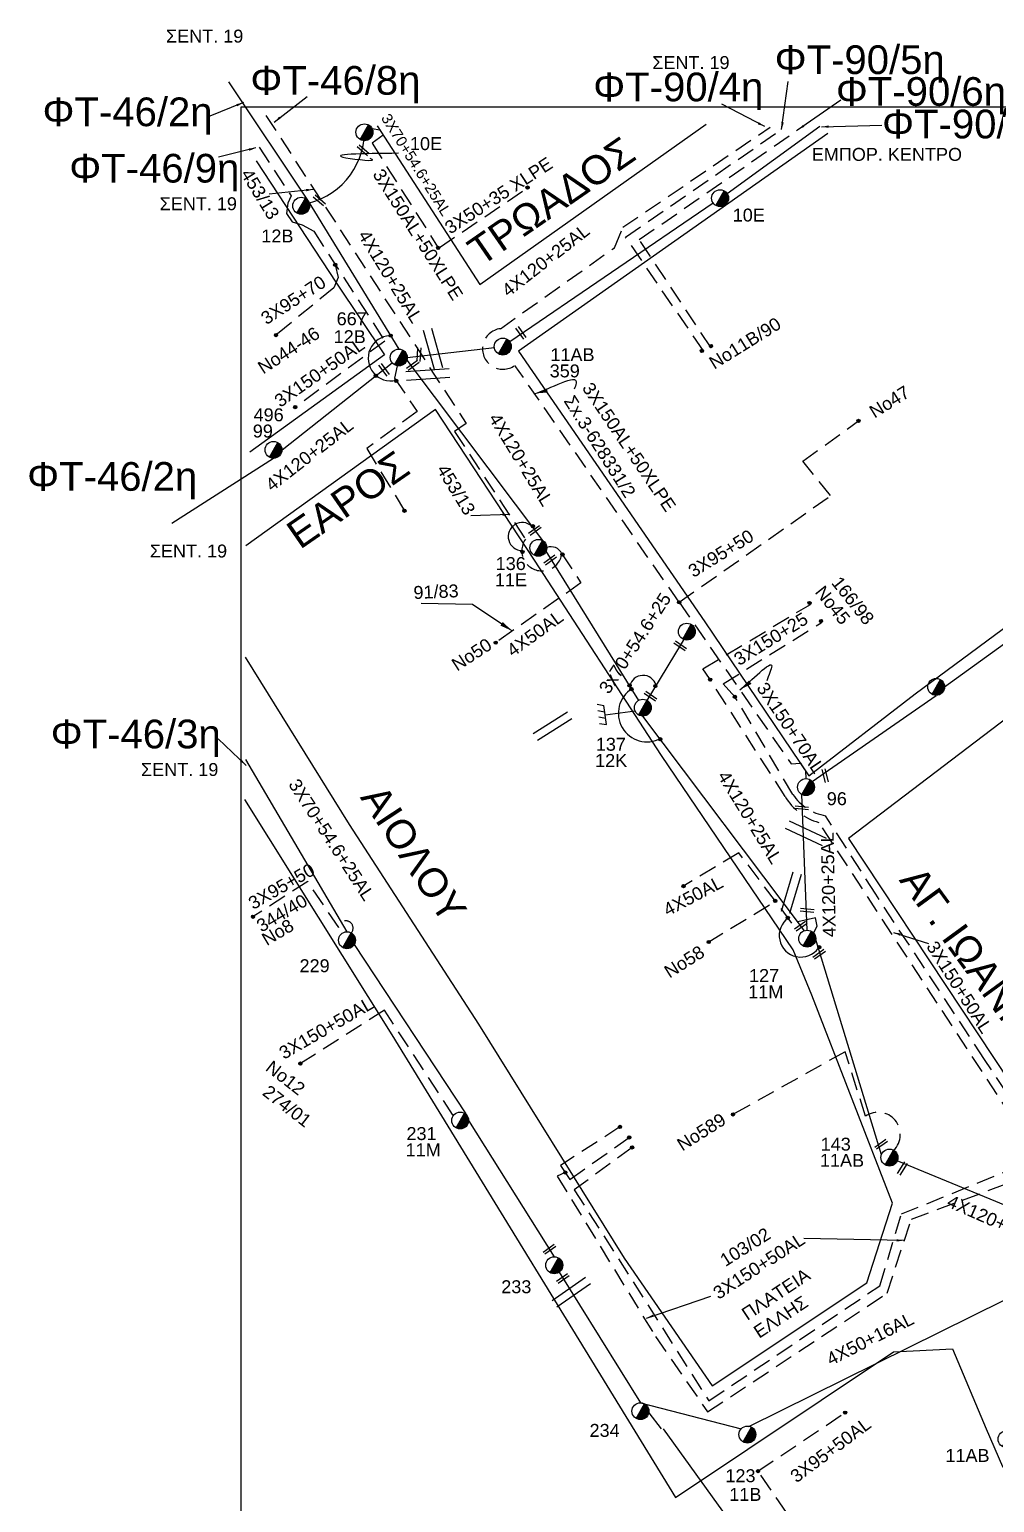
# Model space of a CAD drawing. Header units: millimetres. Extents: x 1266 to 3066, y 765 to 1784.
# Drawn here: x 1269.9 to 1404.5, y 1570.9 to 1776.3 of the extents above; entities that cross this region are included whole.
import ezdxf

# ---------------------------------------------------------------- set-up
doc = ezdxf.new("R2010")
doc.units = ezdxf.units.MM
doc.linetypes.add('DASHED', pattern=[19.05, 12.7, -6.35])
for name, color, linetype in [('Άγνωστα', 7, 'Continuous'), ('Γείωση', 7, 'Continuous'), ('Γυμνά εναέρια ΧΤ (3Φ)   4x50AL', 7, 'Continuous'), ('Γυμνά εναέρια ΧΤ και ΦΟΠ (3Φ)   4x50+16AL', 7, 'Continuous'), ('Εναέρια παροχή ΧΤ 4x25', 7, 'SYN_LINE'), ('Επιγραφές - Σχήματα', 7, 'Continuous'), ('Καλώδια ΧΤ   3x150+50AL', 7, 'DASHED'), ('Καλώδια ΧΤ   3x150+50CU', 7, 'DASHED'), ('Καλώδια ΧΤ   3x150+70AL', 7, 'DASHED'), ('Καλώδια ΧΤ   3x150AL+50XLPE', 7, 'DASHED'), ('Μηχανική τομή', 7, 'Continuous'), ('Στύλος ΦΜ', 7, 'Continuous'), ('Στύλος ΦΜ @ 1', 7, 'Continuous'), ('Συνδέσεις', 7, 'Continuous'), ('Συνεστραμμένα ΧΤ   3x70+54.6+25 AL', 7, 'SYN_LINE'), ('Συνεστραμμένα ΧΤ   4x120+25 AL', 7, 'SYN_LINE'), ('Τομή', 7, 'Continuous'), ('Υπόβαθρο ΔΕΗ', 7, 'Continuous'), ('Υπόγεια καλώδια Δικτύου ΧΤ και Παρ. ΧΤ - 3X150+70 AL', 7, 'DASHED'), ('Υπόγεια καλώδια Παροχών ΧΤ   4x50AL', 7, 'DASHED')]:
    doc.layers.add(name, color=color, linetype=linetype)
doc.styles.get("Standard").update_dxf_attribs({"font": 'arial.ttf'})
doc.linetypes.add('SYN_LINE', pattern='A,0.5,-0.0001,["/\\/\\/\\/",Standard,S=0.1,R=0,X=0,Y=-0.05],-0.25', length=0.7501)
doc.dimstyles.new('ISO-25', dxfattribs={"dimtxt": 2.5, "dimasz": 2.5, "dimexe": 1.25, "dimexo": 0.625, "dimtad": 1, "dimtxsty": 'Standard', "dimcen": 2.5, "dimadec": 0, "dimazin": 0, "dimtfac": 1, "dimtmove": 0, "dimatfit": 3, "dimfxl": 1, "dimarcsym": 0})

# ---------------------------------------------------------------- blocks, each defined once
blk = doc.blocks.new('ΥΠΑΡΧΩΝ ΤΣΙΜΕΝΤΕΝΙΟΣ ΣΤΥΛΟΣ')
at = {"layer": 'Στύλος ΦΜ'}
blk.add_hatch(color=7, dxfattribs=at).paths.add_polyline_path([(-1.29, -2.28, 0.574793), (2.62, 0, 0.268822), (1.3, 2.27)])
at = {"layer": 'Στύλος ΦΜ', "color": 7}
blk.add_line((-1.29, -2.28), (1.3, 2.27), dxfattribs=at)
blk.add_circle((0, 0), 2.62, dxfattribs=at)
at = {"layer": 'Στύλος ΦΜ', "flags": 4}
for tag, p in [('ΑΡΙΘΜΟΣ', (-4.68, 8.05)), ('ΤΥΠΟΣ', (-4.91, 3.03))]:
    blk.add_attdef(tag, p, '', height=4, dxfattribs=at)
blk = doc.blocks.new('_ΣΥΝΔΕΣΗ')
at = {"layer": 'Συνδέσεις', "linetype": 'SYN_LINE', "ltscale": 40}
blk.add_hatch(color=256, dxfattribs=at).paths.add_polyline_path([(0.5, -0.01, 1), (-0.5, -0.01, 1)])
at = {"layer": 'Συνδέσεις'}
blk.add_circle((0, -0.01), 0.5, dxfattribs=at)
blk = doc.blocks.new('ΓΕΙΩΣΗ')
at = {"layer": 'Γείωση', "ltscale": 40}
for p, q in [((-2.34, 11.45), (-3, 9.45)), ((-0.34, 11.45), (-1, 9.45)), ((0, 9.45), (0, 0)), ((1.66, 11.45), (1, 9.45)), ((3.66, 11.45), (3, 9.45))]:
    blk.add_line(p, q, dxfattribs=at)
blk.add_lwpolyline([(-3, 9.45), (3, 9.45)], dxfattribs=at)
blk = doc.blocks.new('ΜΗΧΑΝΙΚΗ ΤΟΜΗ')
at = {"layer": 'Μηχανική τομή', "ltscale": 40}
for p, q in [((-1.89, 0.78), (1.89, 0.78)), ((1.89, 0), (-1.89, 0))]:
    blk.add_line(p, q, dxfattribs=at)
blk = doc.blocks.new('ΤΟΜΗ')
at = {"layer": 'Τομή', "ltscale": 40}
for p, q in [((-5.68, 0), (5.68, 0)), ((5.68, -2.33), (-5.68, -2.33))]:
    blk.add_line(p, q, dxfattribs=at)

msp = doc.modelspace()

# ---------------------------------------------------------------- linework, layer by layer
at = {"layer": 'Άγνωστα', "color": 85, "linetype": 'DASHED', "ltscale": 0.2}
for points in [[(1363.88, 1731.47), (1353.02, 1747.33), (1374.78, 1762.34)], [(1313.02, 1651.07), (1308.7, 1657.5), (1301.26, 1652.68)], [(1364.4, 1648.95), (1373.8, 1654.65)], [(1386.47, 1624.77), (1383.63, 1633.76), (1368.19, 1625.12)]]:
    msp.add_lwpolyline(points, dxfattribs=at)
at = {"layer": 'Άγνωστα', "color": 6, "linetype": 'DASHED', "ltscale": 0.2}
for points in [[(1364.93, 1731.9), (1354.93, 1746.98), (1377.01, 1762.26)], [(1371.48, 1575.28), (1383.63, 1583.44)]]:
    msp.add_lwpolyline(points, dxfattribs=at)
at = {"layer": 'Άγνωστα', "color": 1, "linetype": 'DASHED', "ltscale": 0.2}
for points in [[(1327.07, 1745.89), (1339.4, 1754.22)], [(1321.16, 1729.39), (1320.79, 1727.66), (1323.97, 1723.01), (1316.95, 1717.86), (1322.19, 1709.18)]]:
    msp.add_lwpolyline(points, dxfattribs=at)
at = {"layer": 'Άγνωστα', "color": 133, "linetype": 'DASHED', "ltscale": 0.2}
msp.add_lwpolyline([(1312.54, 1743.48), (1312.93, 1741.68), (1312.35, 1740.26), (1304.29, 1733.67)], dxfattribs=at)
at = {"layer": 'Άγνωστα', "color": 2, "linetype": 'DASHED', "ltscale": 0.2}
msp.add_lwpolyline([(1360.48, 1696.41), (1381.61, 1711.28), (1377.74, 1716.08), (1385.49, 1721.69)], dxfattribs=at)
at = {"layer": 'Άγνωστα', "color": 173, "linetype": 'DASHED', "ltscale": 0.2}
msp.add_lwpolyline([(1364.7, 1685.79), (1363.79, 1687.14), (1378.78, 1696.12)], dxfattribs=at)
at = {"layer": 'Άγνωστα', "color": 85, "linetype": 'DASHED', "ltscale": 0.2}
for centre, radius, start, end in [((1314.02, 1650.99), 1.01, 317.6103, 175.876), ((1388.23, 1622.23), 3.09, 314.2156, 124.7234)]:
    msp.add_arc(centre, radius, start, end, dxfattribs=at)
at = {"layer": 'Γυμνά εναέρια ΧΤ (3Φ)   4x50AL', "color": 2}
for points in [[(1397.5, 1684.61), (1415.03, 1697.29)], [(1379.05, 1671.42), (1396.32, 1683.43)]]:
    msp.add_lwpolyline(points, dxfattribs=at)
at = {"layer": 'Γυμνά εναέρια ΧΤ και ΦΟΠ (3Φ)   4x50+16AL', "color": 1}
msp.add_lwpolyline([(1370.2, 1581.51), (1419.14, 1605.73)], dxfattribs=at)
at = {"layer": 'Εναέρια παροχή ΧΤ 4x25', "color": 5, "ltscale": 12}
msp.add_lwpolyline([(1356.01, 1682.74), (1361.73, 1692.14)], dxfattribs=at)
at = {"layer": 'Επιγραφές - Σχήματα'}
msp.add_lwpolyline([(1299.42, 1765.51), (2825.92, 1765.51), (2825.92, 765.4), (1299.42, 765.4)], close=True, dxfattribs=at)
msp.add_lwpolyline([(1331.67, 1696.12), (1324.52, 1696.25)], dxfattribs=at)
at = {"layer": 'Επιγραφές - Σχήματα', "linetype": 'Continuous'}
msp.add_spline([(1321.37, 1759.01), (1314.03, 1758.4), (1317.61, 1758.19), (1317.39, 1758.27)], degree=3, dxfattribs=at)
at = {"layer": 'Καλώδια ΧΤ   3x150+50AL', "color": 133, "ltscale": 0.2}
msp.add_lwpolyline([(1301.95, 1759.85), (1306.41, 1753.06), (1305.95, 1752.04), (1305.74, 1750.61), (1306.54, 1749.47), (1307.95, 1749.05), (1309.54, 1748.16), (1319.46, 1732.83), (1307, 1723.61)], dxfattribs=at)
at = {"layer": 'Καλώδια ΧΤ   3x150+50AL', "color": 27, "ltscale": 0.2}
for points in [[(1368.25, 1683.25), (1366.64, 1685.06), (1380.27, 1693.56)], [(1376.35, 1669.62), (1368.25, 1683.25)], [(1434.22, 1626.67), (1434.75, 1625.81), (1417.14, 1612.32), (1416.66, 1612.17), (1403.06, 1632.69), (1387.9, 1655.7), (1380.91, 1666.64)]]:
    msp.add_lwpolyline(points, dxfattribs=at)
at = {"layer": 'Καλώδια ΧΤ   3x150+50AL', "color": 173, "ltscale": 0.2}
for points in [[(1375.27, 1669.34), (1364.93, 1685.45)], [(1434.84, 1627.19), (1435.9, 1625.66), (1417.3, 1611.28), (1416.79, 1611.21), (1416.16, 1611.3), (1406.92, 1624.61), (1379.97, 1665.71)]]:
    msp.add_lwpolyline(points, dxfattribs=at)
at = {"layer": 'Καλώδια ΧΤ   3x150+50AL', "color": 85, "ltscale": 0.2}
msp.add_lwpolyline([(1329, 1624.84), (1319.42, 1639.56), (1307.68, 1632.1)], dxfattribs=at)
at = {"layer": 'Καλώδια ΧΤ   3x150+50AL', "color": 2, "ltscale": 0.2}
for points in [[(1344.62, 1616.92), (1343.49, 1616.38), (1357.2, 1594.04), (1364.46, 1583.54), (1389.48, 1600.09), (1392.87, 1610.4), (1408.73, 1616.33), (1412.84, 1611.14), (1425.49, 1619.98), (1430.09, 1623.7), (1429.65, 1624.88), (1429.13, 1626.32)], [(1352.24, 1623.28), (1343.96, 1617.9), (1344.62, 1616.92)], [(1344.62, 1616.92), (1345.26, 1615.96), (1353.53, 1621.81)]]:
    msp.add_lwpolyline(points, dxfattribs=at)
at = {"layer": 'Καλώδια ΧΤ   3x150+50AL', "color": 1, "ltscale": 0.2}
msp.add_lwpolyline([(1353.93, 1620.42), (1345.87, 1614.51), (1364.64, 1585.08), (1388.47, 1601.13), (1391.47, 1611.13), (1408.72, 1618.15), (1412.78, 1613.03), (1419.22, 1617.61), (1420.42, 1617.24)], dxfattribs=at)
at = {"layer": 'Καλώδια ΧΤ   3x150+50AL', "color": 173, "ltscale": 0.2}
msp.add_arc((1382.03, 1673.25), 7.81, 210.051, 254.6954, dxfattribs=at)
at = {"layer": 'Καλώδια ΧΤ   3x150+50AL', "color": 27, "ltscale": 0.2}
msp.add_arc((1382.08, 1673.42), 6.87, 213.5143, 260.1635, dxfattribs=at)
at = {"layer": 'Καλώδια ΧΤ   3x150+50CU', "color": 5, "linetype": 'DASHED', "ltscale": 0.2}
msp.add_lwpolyline([(1302.87, 1764.3), (1330.78, 1721.35), (1329.15, 1720.24), (1339.06, 1705.22)], dxfattribs=at)
at = {"layer": 'Καλώδια ΧΤ   3x150+50CU', "linetype": 'Continuous', "ltscale": 0.2}
for centre, radius, start, end in [((1320.28, 1730.43), 3.15, 92.4376, 283.5807), ((1338.62, 1705.57), 1.96, 47.9147, 269.0567), ((1355.45, 1684.31), 1.91, 17.0328, 166.9149), ((1356, 1680.94), 3.99, 121.5714, 298.5228), ((1377.44, 1649.95), 3, 125.0858, 324.9461)]:
    msp.add_arc(centre, radius, start, end, dxfattribs=at)
at = {"layer": 'Καλώδια ΧΤ   3x150+50CU', "color": 5, "linetype": 'DASHED', "ltscale": 0.2}
msp.add_arc((1341.36, 1703.6), 2.81, 144.8219, 351.3604, dxfattribs=at)
at = {"layer": 'Καλώδια ΧΤ   3x150+50CU', "color": 5, "linetype": 'Continuous', "ltscale": 0.2}
msp.add_arc((1342.65, 1702.52), 1.63, 24.0295, 112.1754, dxfattribs=at)
at = {"layer": 'Καλώδια ΧΤ   3x150+70AL', "color": 2, "ltscale": 0.2}
msp.add_lwpolyline([(1360.48, 1696.41), (1376.1, 1673.9), (1377.39, 1673.97), (1377.62, 1673.62), (1378.1, 1672.92), (1378.17, 1671.83)], dxfattribs=at)
at = {"layer": 'Καλώδια ΧΤ   3x150AL+50XLPE', "color": 1, "ltscale": 0.2}
msp.add_lwpolyline([(1317.67, 1762.46), (1318.75, 1762.26), (1319.21, 1761.56), (1317.67, 1760.41), (1326.82, 1745.99)], dxfattribs=at)
at = {"layer": 'Καλώδια ΧΤ   3x150AL+50XLPE', "color": 2, "ltscale": 0.2}
for points in [[(1335.56, 1734.55), (1351.47, 1745.85), (1352.64, 1748.69), (1373.16, 1762.64)], [(1360.48, 1696.41), (1337.6, 1729.44)]]:
    msp.add_lwpolyline(points, dxfattribs=at)
msp.add_arc((1335.92, 1731.74), 2.84, 97.2757, 306.0628, dxfattribs=at)
at = {"layer": 'Συνεστραμμένα ΧΤ   3x70+54.6+25 AL', "color": 85, "ltscale": 20}
for points in [[(1300.04, 1674.49), (1314.18, 1650.47)], [(1315.19, 1648.69), (1330.73, 1625.1)], [(1331.14, 1624.16), (1343.08, 1605.16)]]:
    msp.add_lwpolyline(points, dxfattribs=at)
at = {"layer": 'Συνεστραμμένα ΧΤ   3x70+54.6+25 AL', "color": 1, "ltscale": 20}
for points in [[(1343.74, 1603.01), (1355.09, 1584.81)], [(1356.25, 1583.43), (1358, 1581.16)], [(1358.25, 1581.16), (1375.63, 1557.06)]]:
    msp.add_lwpolyline(points, dxfattribs=at)
at = {"layer": 'Συνεστραμμένα ΧΤ   3x70+54.6+25 AL', "color": 1, "ltscale": 15}
msp.add_lwpolyline([(1355.09, 1584.81), (1369.14, 1581.16)], dxfattribs=at)
at = {"layer": 'Συνεστραμμένα ΧΤ   3x70+54.6+25 AL', "color": 1, "linetype": 'SYN_LINE', "ltscale": 15}
msp.add_arc((1306.34, 1762.03), 10.27, 278.7381, 359.5213, dxfattribs=at)
at = {"layer": 'Συνεστραμμένα ΧΤ   4x120+25 AL', "color": 1, "ltscale": 20}
for points in [[(1297.67, 1768.98), (1308.77, 1752.35)], [(1308.77, 1752.35), (1321.4, 1731.72)], [(1305.12, 1717.67), (1320.48, 1729.81)], [(1289.76, 1707.46), (1303.94, 1716.49)]]:
    msp.add_lwpolyline(points, dxfattribs=at)
at = {"layer": 'Συνεστραμμένα ΧΤ   4x120+25 AL', "color": 27, "ltscale": 20}
for points in [[(1367.17, 1753.42), (1380.11, 1762.77)], [(1336.86, 1732.76), (1365.22, 1752.09)]]:
    msp.add_lwpolyline(points, dxfattribs=at)
at = {"layer": 'Συνεστραμμένα ΧΤ   4x120+25 AL', "color": 27, "ltscale": 15}
msp.add_lwpolyline([(1322.58, 1730.54), (1334.73, 1731.93)], dxfattribs=at)
at = {"layer": 'Συνεστραμμένα ΧΤ   4x120+25 AL', "color": 5, "ltscale": 20}
for points in [[(1322.52, 1730.16), (1341.44, 1705.04)], [(1341.92, 1703.52), (1354.8, 1682.72)], [(1377.96, 1650.63), (1355.42, 1680.54)]]:
    msp.add_lwpolyline(points, dxfattribs=at)
at = {"layer": 'Συνεστραμμένα ΧΤ   4x120+25 AL', "color": 85, "ltscale": 20}
for points in [[(1378.35, 1650.7), (1377.59, 1669.62)], [(1388.69, 1619.4), (1379.52, 1649.52)], [(1418.95, 1606.95), (1390.89, 1618.54)]]:
    msp.add_lwpolyline(points, dxfattribs=at)
at = {"layer": 'Υπόβαθρο ΔΕΗ'}
for points in [[(1318.37, 1762.85), (1332.71, 1740.73), (1364.27, 1763.09)], [(1514, 1762.2), (1494.32, 1747.18), (1469.13, 1727.86), (1437.25, 1703.91), (1384.11, 1663.49), (1415.6, 1615.91), (1444.38, 1638.77), (1474.75, 1663.94), (1508.1, 1691.98), (1547.14, 1724.34), (1570.75, 1744.78), (1571.38, 1751.01), (1562.06, 1762.46)], [(1381.21, 1761.76), (1338.11, 1731.42), (1364.05, 1693.68), (1378.56, 1672.24), (1393.41, 1683.65), (1411.03, 1696.73), (1426.04, 1707.89), (1441.91, 1719.86), (1463.89, 1736.57), (1483.98, 1751.86), (1497.58, 1762.11)], [(1301.5, 1757.98), (1312.7, 1740.91), (1319.4, 1730.92), (1300.64, 1717.36)], [(1299.98, 1688.76), (1314.48, 1665.42), (1332.52, 1637.61), (1352.84, 1604.96), (1365.07, 1587.16), (1386.67, 1601.52), (1390.22, 1612.66), (1378.98, 1641.62), (1376.37, 1647.97), (1358.03, 1675.06), (1340.3, 1702.27), (1326.51, 1723.28), (1300.08, 1704.3)], [(1299.9, 1668.9), (1320.42, 1636.1), (1359.97, 1571.59)], [(1359.97, 1571.59), (1390.36, 1591.92), (1398.62, 1592.31), (1403.3, 1581.16)], [(1403.3, 1581.16), (1405.55, 1575.91), (1436.19, 1535.19), (1451.87, 1513.13), (1465.64, 1494.27), (1480.85, 1475.27), (1493.04, 1458.41), (1480.08, 1447.21), (1453.06, 1423.75), (1417.71, 1393.65), (1396.94, 1416.7), (1389.89, 1424.58), (1443.55, 1470.36), (1413.37, 1514.62), (1393.51, 1542.14)]]:
    msp.add_lwpolyline(points, dxfattribs=at)
at = {"layer": 'Υπόγεια καλώδια Δικτύου ΧΤ και Παρ. ΧΤ - 3X150+70 AL', "color": 6, "ltscale": 0.2}
msp.add_lwpolyline([(1395.89, 1534.74), (1394.79, 1534.88), (1394.79, 1535.61), (1395.3, 1536.5), (1388.78, 1546.79), (1386.3, 1553.83), (1371.48, 1575.28)], dxfattribs=at)
at = {"layer": 'Υπόγεια καλώδια Παροχών ΧΤ   4x50AL', "color": 5, "ltscale": 0.2}
msp.add_lwpolyline([(1344.14, 1703.18), (1344.14, 1703.18), (1346.8, 1699.11), (1335.09, 1690.91)], dxfattribs=at)
at = {"layer": 'Υπόγεια καλώδια Παροχών ΧΤ   4x50AL', "color": 85, "ltscale": 0.2}
msp.add_lwpolyline([(1379.22, 1650.3), (1379.75, 1651.25), (1379.49, 1652.43), (1376.22, 1651.68), (1368.82, 1661.49), (1360.9, 1656.72)], dxfattribs=at)

# ---------------------------------------------------------------- block references
at = {"layer": 'Γείωση', "xscale": 0.4499999999998369, "yscale": 0.4499999999998369, "zscale": 0.4499999999998369, "rotation": 97.71812226380895}
msp.add_blockref('ΓΕΙΩΣΗ', (1354.37, 1681.27), dxfattribs=at)
at = {"layer": 'Μηχανική τομή'}
for p, xscale, yscale, zscale, rotation in [((1316.32, 1759.28), 0.5000000000000273, 0.5000000000000273, 0.5000000000000273, 319.4242503175059), ((1310.19, 1752.29), 0.5000000000000273, 0.5000000000000273, 0.5000000000000273, 319.4242503175059), ((1338.58, 1734.11), 0.5000000000000402, 0.5000000000000402, 0.5000000000000402, 125.9925982067478), ((1324.41, 1730.94), 0.4999999999999842, 0.4999999999999842, 0.4999999999999842, 86.4935957356123), ((1319.2, 1728.7), 0.4999999999998185, 0.4999999999998185, 0.4999999999998185, 306.7391683682901), ((1323.47, 1729.28), 0.4999999999999205, 0.4999999999999205, 0.4999999999999205, 35.49413829235426), ((1325.48, 1727.54), 1.599480141208059, 1.599480141208059, 1.599480141208059, 4.14230589626573), ((1340.49, 1706.27), 0.4999999999999205, 0.4999999999999205, 0.4999999999999205, 35.49413829235426), ((1342.63, 1702.15), 0.4999999999999205, 0.4999999999999205, 0.4999999999999205, 35.49413829235426), ((1360.53, 1690.2), 0.4999999999999205, 0.4999999999999205, 0.4999999999999205, 325.487420724913), ((1356.39, 1683.15), 0.4999999999999205, 0.4999999999999205, 0.4999999999999205, 325.487420724913), ((1380.67, 1672.19), 0.5000000000000658, 0.5000000000000658, 0.5000000000000658, 284.5729971298933), ((1377.56, 1667.56), 0.4999999999999028, 0.4999999999999028, 0.4999999999999028, 354.3504284365981), ((1378.31, 1653.27), 0.4999999999999028, 0.4999999999999028, 0.4999999999999028, 354.3504284365981), ((1377.55, 1651.1), 0.4999999999999205, 0.4999999999999205, 0.4999999999999205, 35.49413829235426), ((1380.13, 1647.19), 0.4999999999999205, 0.4999999999999205, 0.4999999999999205, 35.49413829235426), ((1388.78, 1620.7), 0.4999999999999205, 0.4999999999999205, 0.4999999999999205, 35.49413829235426), ((1391.77, 1617.37), 0.4999999999999157, 0.4999999999999157, 0.4999999999999157, 58.45617921521271), ((1342.52, 1606.06), 0.4999999999999205, 0.4999999999999205, 0.4999999999999205, 35.49413829235426), ((1344.39, 1601.98), 0.4999999999999205, 0.4999999999999205, 0.4999999999999205, 35.49413829235426)]:
    msp.add_blockref('ΜΗΧΑΝΙΚΗ ΤΟΜΗ', p, dxfattribs=dict(at, xscale=xscale, yscale=yscale, zscale=zscale, rotation=rotation))
at = {"layer": 'Στύλος ΦΜ @ 1', "ltscale": 40}
ref = msp.add_blockref('ΥΠΑΡΧΩΝ ΤΣΙΜΕΝΤΕΝΙΟΣ ΣΤΥΛΟΣ', (1316.61, 1761.94), dxfattribs=dict(at, xscale=0.4499999999998181, yscale=0.4499999999998181, zscale=0.4499999999998181))
ref.add_attrib('ΤΥΠΟΣ', '10E', (1322.96, 1759.46), dxfattribs={"layer": 'Στύλος ΦΜ', "height": 1.8, "flags": 4})
ref = msp.add_blockref('ΥΠΑΡΧΩΝ ΤΣΙΜΕΝΤΕΝΙΟΣ ΣΤΥΛΟΣ', (1366.19, 1752.76), dxfattribs=dict(at, xscale=0.4499999999998181, yscale=0.4499999999998181, zscale=0.4499999999998181))
ref.add_attrib('ΤΥΠΟΣ', '10E', (1367.96, 1749.5), dxfattribs={"layer": 'Στύλος ΦΜ', "height": 1.8, "flags": 4})
ref = msp.add_blockref('ΥΠΑΡΧΩΝ ΤΣΙΜΕΝΤΕΝΙΟΣ ΣΤΥΛΟΣ', (1307.79, 1751.7), dxfattribs=dict(at, xscale=0.4499999999998181, yscale=0.4499999999998181, zscale=0.4499999999998181))
ref.add_attrib('ΤΥΠΟΣ', '12B', (1302.24, 1746.58), dxfattribs={"layer": 'Στύλος ΦΜ', "height": 1.8, "flags": 4})
ref = msp.add_blockref('ΥΠΑΡΧΩΝ ΤΣΙΜΕΝΤΕΝΙΟΣ ΣΤΥΛΟΣ', (1321.4, 1730.54), dxfattribs=dict(at, xscale=0.4499999999998181, yscale=0.4499999999998181, zscale=0.4499999999998181))
ref.add_attrib('ΤΥΠΟΣ', '12B', (1312.32, 1732.54), dxfattribs={"layer": 'Στύλος ΦΜ', "height": 1.8, "flags": 4})
ref.add_attrib('ΑΡΙΘΜΟΣ', '667', (1312.74, 1735.04), dxfattribs={"layer": 'Στύλος ΦΜ', "height": 1.8, "flags": 4})
ref = msp.add_blockref('ΥΠΑΡΧΩΝ ΤΣΙΜΕΝΤΕΝΙΟΣ ΣΤΥΛΟΣ', (1335.9, 1732.06), dxfattribs=dict(at, xscale=0.4499999999998181, yscale=0.4499999999998181, zscale=0.4499999999998181))
ref.add_attrib('ΤΥΠΟΣ', '359', (1342.44, 1727.77), dxfattribs={"layer": 'Στύλος ΦΜ', "height": 1.8, "flags": 4})
ref.add_attrib('ΑΡΙΘΜΟΣ', '11AB', (1342.54, 1730.03), dxfattribs={"layer": 'Στύλος ΦΜ', "height": 1.8, "flags": 4})
ref = msp.add_blockref('ΥΠΑΡΧΩΝ ΤΣΙΜΕΝΤΕΝΙΟΣ ΣΤΥΛΟΣ', (1303.94, 1717.67), dxfattribs=dict(at, xscale=0.4499999999998181, yscale=0.4499999999998181, zscale=0.4499999999998181))
ref.add_attrib('ΤΥΠΟΣ', '99', (1301.05, 1719.39), dxfattribs={"layer": 'Στύλος ΦΜ', "height": 1.8, "flags": 4})
ref.add_attrib('ΑΡΙΘΜΟΣ', '496', (1301.16, 1721.65), dxfattribs={"layer": 'Στύλος ΦΜ', "height": 1.8, "flags": 4})
ref = msp.add_blockref('ΥΠΑΡΧΩΝ ΤΣΙΜΕΝΤΕΝΙΟΣ ΣΤΥΛΟΣ', (1340.86, 1704.01), dxfattribs=dict(at, xscale=0.4499999999998181, yscale=0.4499999999998181, zscale=0.4499999999998181))
ref.add_attrib('ΤΥΠΟΣ', '11E', (1334.8, 1698.65), dxfattribs={"layer": 'Στύλος ΦΜ', "height": 1.8, "flags": 4})
ref.add_attrib('ΑΡΙΘΜΟΣ', '136', (1334.91, 1700.91), dxfattribs={"layer": 'Στύλος ΦΜ', "height": 1.8, "flags": 4})
at = {"layer": 'Στύλος ΦΜ @ 1', "ltscale": 40, "xscale": 0.4499999999998181, "yscale": 0.4499999999998181, "zscale": 0.4499999999998181}
for p in [(1361.56, 1692.32), (1396.32, 1684.61)]:
    msp.add_blockref('ΥΠΑΡΧΩΝ ΤΣΙΜΕΝΤΕΝΙΟΣ ΣΤΥΛΟΣ', p, dxfattribs=at)
at = {"layer": 'Στύλος ΦΜ @ 1', "ltscale": 40}
ref = msp.add_blockref('ΥΠΑΡΧΩΝ ΤΣΙΜΕΝΤΕΝΙΟΣ ΣΤΥΛΟΣ', (1355.42, 1681.72), dxfattribs=dict(at, xscale=0.4499999999998181, yscale=0.4499999999998181, zscale=0.4499999999998181))
ref.add_attrib('ΤΥΠΟΣ', '12K', (1348.77, 1673.46), dxfattribs={"layer": 'Στύλος ΦΜ', "height": 1.8, "flags": 4})
ref.add_attrib('ΑΡΙΘΜΟΣ', '137', (1348.87, 1675.72), dxfattribs={"layer": 'Στύλος ΦΜ', "height": 1.8, "flags": 4})
ref = msp.add_blockref('ΥΠΑΡΧΩΝ ΤΣΙΜΕΝΤΕΝΙΟΣ ΣΤΥΛΟΣ', (1378.17, 1670.65), dxfattribs=dict(at, xscale=0.4499999999998181, yscale=0.4499999999998181, zscale=0.4499999999998181))
ref.add_attrib('ΤΥΠΟΣ', '96', (1381.07, 1668.13), dxfattribs={"layer": 'Στύλος ΦΜ', "height": 1.8, "flags": 4})
ref = msp.add_blockref('ΥΠΑΡΧΩΝ ΤΣΙΜΕΝΤΕΝΙΟΣ ΣΤΥΛΟΣ', (1314.18, 1649.29), dxfattribs=dict(at, xscale=0.4499999999998181, yscale=0.4499999999998181, zscale=0.4499999999998181))
ref.add_attrib('ΤΥΠΟΣ', '229', (1307.57, 1644.84), dxfattribs={"layer": 'Στύλος ΦΜ', "height": 1.8, "flags": 4})
ref = msp.add_blockref('ΥΠΑΡΧΩΝ ΤΣΙΜΕΝΤΕΝΙΟΣ ΣΤΥΛΟΣ', (1378.35, 1649.52), dxfattribs=dict(at, xscale=0.4499999999998181, yscale=0.4499999999998181, zscale=0.4499999999998181))
ref.add_attrib('ΤΥΠΟΣ', '11M', (1370.12, 1641.21), dxfattribs={"layer": 'Στύλος ΦΜ', "height": 1.8, "flags": 4})
ref.add_attrib('ΑΡΙΘΜΟΣ', '127', (1370.23, 1643.48), dxfattribs={"layer": 'Στύλος ΦΜ', "height": 1.8, "flags": 4})
ref = msp.add_blockref('ΥΠΑΡΧΩΝ ΤΣΙΜΕΝΤΕΝΙΟΣ ΣΤΥΛΟΣ', (1329.96, 1624.16), dxfattribs=dict(at, xscale=0.4499999999998181, yscale=0.4499999999998181, zscale=0.4499999999998181))
ref.add_attrib('ΤΥΠΟΣ', '11M', (1322.36, 1619.18), dxfattribs={"layer": 'Στύλος ΦΜ', "height": 1.8, "flags": 4})
ref.add_attrib('ΑΡΙΘΜΟΣ', '231', (1322.47, 1621.44), dxfattribs={"layer": 'Στύλος ΦΜ', "height": 1.8, "flags": 4})
ref = msp.add_blockref('ΥΠΑΡΧΩΝ ΤΣΙΜΕΝΤΕΝΙΟΣ ΣΤΥΛΟΣ', (1389.8, 1618.99), dxfattribs=dict(at, xscale=0.4499999999998181, yscale=0.4499999999998181, zscale=0.4499999999998181))
ref.add_attrib('ΤΥΠΟΣ', '11AB', (1380.12, 1617.71), dxfattribs={"layer": 'Στύλος ΦΜ', "height": 1.8, "flags": 4})
ref.add_attrib('ΑΡΙΘΜΟΣ', '143', (1380.22, 1619.97), dxfattribs={"layer": 'Στύλος ΦΜ', "height": 1.8, "flags": 4})
ref = msp.add_blockref('ΥΠΑΡΧΩΝ ΤΣΙΜΕΝΤΕΝΙΟΣ ΣΤΥΛΟΣ', (1343.08, 1603.98), dxfattribs=dict(at, xscale=0.4499999999998181, yscale=0.4499999999998181, zscale=0.4499999999998181))
ref.add_attrib('ΤΥΠΟΣ', '233', (1335.69, 1600.09), dxfattribs={"layer": 'Στύλος ΦΜ', "height": 1.8, "flags": 4})
ref = msp.add_blockref('ΥΠΑΡΧΩΝ ΤΣΙΜΕΝΤΕΝΙΟΣ ΣΤΥΛΟΣ', (1355.09, 1583.64), dxfattribs=dict(at, xscale=0.4499999999998181, yscale=0.4499999999998181, zscale=0.4499999999998181))
ref.add_attrib('ΤΥΠΟΣ', '234', (1348, 1580.06), dxfattribs={"layer": 'Στύλος ΦΜ', "height": 1.8, "flags": 4})
ref = msp.add_blockref('ΥΠΑΡΧΩΝ ΤΣΙΜΕΝΤΕΝΙΟΣ ΣΤΥΛΟΣ', (1370, 1580.38), dxfattribs=dict(at, xscale=0.4499999999998181, yscale=0.4499999999998181, zscale=0.4499999999998181))
ref.add_attrib('ΤΥΠΟΣ', '123', (1366.94, 1573.74), dxfattribs={"layer": 'Στύλος ΦΜ', "height": 1.8, "flags": 4})
ref.add_attrib('ΑΡΙΘΜΟΣ', '11B', (1367.48, 1571.13), dxfattribs={"layer": 'Στύλος ΦΜ', "height": 1.8, "flags": 4})
ref = msp.add_blockref('ΥΠΑΡΧΩΝ ΤΣΙΜΕΝΤΕΝΙΟΣ ΣΤΥΛΟΣ', (1406.13, 1579.74), dxfattribs=dict(at, xscale=0.4499999999998181, yscale=0.4499999999998181, zscale=0.4499999999998181))
ref.add_attrib('ΤΥΠΟΣ', '11AB', (1397.61, 1576.56), dxfattribs={"layer": 'Στύλος ΦΜ', "height": 1.8, "flags": 4})
at = {"layer": 'Συνδέσεις', "xscale": 0.4499999999998181, "yscale": 0.4499999999998181, "zscale": 0.4499999999998181}
for p in [(1339.36, 1754.24), (1326.89, 1745.82), (1312.54, 1743.48), (1304.29, 1733.67), (1320.27, 1733.59), (1363.66, 1731.47), (1364.93, 1732.13), (1318.19, 1728), (1321.05, 1727.28), (1306.96, 1723.63), (1385.49, 1721.7), (1322.19, 1709.18), (1340.1, 1707.02), (1338.65, 1703.43), (1344.21, 1703.09), (1360.48, 1696.41), (1378.67, 1696.32), (1380.27, 1693.79), (1334.91, 1690.79), (1353.57, 1684.83), (1353.84, 1684.32), (1357.17, 1684.74), (1364.81, 1685.63), (1368.25, 1683.25), (1357.86, 1677.32), (1361.1, 1656.85), (1373.88, 1654.79), (1301.07, 1652.57), (1375.64, 1652.41), (1364.61, 1649.05), (1380.03, 1648.33), (1307.68, 1632.1), (1368, 1625.02), (1352.24, 1623.28), (1353.53, 1621.81), (1353.93, 1620.42), (1344.62, 1616.92), (1383.63, 1583.44), (1371.48, 1575.28)]:
    msp.add_blockref('_ΣΥΝΔΕΣΗ', p, dxfattribs=at)
at = {"layer": 'Τομή'}
for p, xscale, yscale, zscale, rotation in [((1325.62, 1731.58), 0.499999999999945, 0.499999999999945, 0.499999999999945, 105.6683492033496), ((1342.52, 1679.64), 0.5000000000000167, 0.5000000000000167, 0.5000000000000167, 32.27959214025238), ((1378.4, 1664.73), 0.4999999999999822, 0.4999999999999822, 0.4999999999999822, 334.7858418814805), ((1375.57, 1656.09), 0.5000000000000167, 0.5000000000000167, 0.5000000000000167, 73.56410677619098), ((1345.11, 1600.71), 0.4999999999998321, 0.4999999999998321, 0.4999999999998321, 34.82021373586067)]:
    msp.add_blockref('ΤΟΜΗ', p, dxfattribs=dict(at, xscale=xscale, yscale=yscale, zscale=zscale, rotation=rotation))

# ---------------------------------------------------------------- texts
at = {"layer": 'Γυμνά εναέρια ΧΤ και ΦΟΠ (3Φ)   4x50+16AL', "color": 7, "insert": (1380.81, 1591.55), "char_height": 1.8, "width": 168.3718, "attachment_point": 1, "rotation": 26.8302}
msp.add_mtext('4X50+16AL', dxfattribs=at)
at = {"layer": 'Εναέρια παροχή ΧΤ 4x25', "color": 7, "insert": (1349.18, 1684.47), "char_height": 1.8, "width": 168.3718, "attachment_point": 1, "rotation": 56.9072}
msp.add_mtext('3x70+54.6+25', dxfattribs=at)
at = {"layer": 'Επιγραφές - Σχήματα', "linetype": 'Continuous', "attachment_point": 1}
for s, insert, char_height, width in [('ΣΕΝΤ. 19', (1288.95, 1776.25), 1.8, 26.3479), ('ΣΕΝΤ. 19', (1356.74, 1772.56), 1.8, 26.3479), ('ΦΤ-90/5η', (1373.8, 1774.06), 4, 13.3189), ('ΦΤ-46/8η', (1300.71, 1771.18), 4, 13.3189), ('ΦΤ-90/4η', (1348.51, 1770.26), 4, 13.3189), ('ΦΤ-90/6η', (1382.34, 1769.63), 4, 13.3189), ('ΦΤ-46/2η', (1271.73, 1766.79), 4, 13.3189), ('ΦΤ-90/2η', (1388.78, 1765.09), 4, 13.3189), ('ΦΤ-46/9η', (1275.46, 1758.93), 4, 13.3189), ('ΣΕΝΤ. 19', (1288.06, 1752.88), 1.8, 26.3479), ('ΦΤ-46/2η', (1269.59, 1715.96), 4, 13.3189), ('ΣΕΝΤ. 19', (1286.69, 1704.46), 1.8, 26.3479), ('ΦΤ-46/3η', (1272.87, 1680.05), 4, 13.3189), ('ΣΕΝΤ. 19', (1285.47, 1674), 1.8, 26.3479)]:
    msp.add_mtext(s, dxfattribs=dict(at, insert=insert, char_height=char_height, width=width))
for s, insert, char_height, width, rotation in [('ΤΡΩΑΔΟΣ', (1330.59, 1746.46), 4, 24.5483, 34.6633), ('ΕΑΡΟΣ', (1305.35, 1706.99), 4, 24.5483, 34.6633), ('AIOΛΟΥ', (1319.28, 1671.41), 4, 24.5483, 303.341), ('ΑΓ. ΙΩΑΝΝΟΥ', (1394.3, 1660.02), 4, 36.2259, 306.1323), ('ΠΛΑΤΕΙΑ ΕΛΛΗΣ', (1368.99, 1597.72), 1.8, 13.3189, 33.5655)]:
    msp.add_mtext(s, dxfattribs=dict(at, insert=insert, char_height=char_height, width=width, rotation=rotation))
at = {"layer": 'Επιγραφές - Σχήματα', "char_height": 1.8, "attachment_point": 1}
for s, insert, width, rotation in [('3X50+35 XLPE', (1327.59, 1749.18), 19.1515, 33.0763), ('3X95+70', (1301.96, 1736.54), 8.7664, 33.0763), ('No11B/90', (1364.44, 1730.35), 8.7664, 31.9014), ('No44-46', (1301.52, 1729.67), 8.7664, 33.0763), ('Σx.3-628331/2', (1345.85, 1725.47), 23.2167, 302.3693), ('No47', (1386.78, 1723.54), 8.7664, 31.9014), ('3X95+50', (1361.53, 1701.32), 8.7664, 31.9014), ('91/83', (1323.41, 1698.66), 8.7664, 2.4328), ('No45', (1380.73, 1698.93), 8.7664, 308.647), ('166/98', (1383.02, 1700.22), 8.7664, 308.647), ('3X150+25', (1367.9, 1689.03), 8.7664, 31.9014), ('No50', (1328.55, 1688.25), 8.7664, 33.0763), ('344/40', (1301.34, 1651.89), 8.7664, 30.8078), ('No8', (1302.08, 1650.01), 8.7664, 30.8078), ('No58', (1358.18, 1645.46), 8.7664, 32.3354), ('No12', (1303.79, 1632.67), 8.7664, 322.1068), ('274/01', (1303.35, 1629.25), 8.7664, 322.1068), ('No589', (1359.97, 1621.35), 8.7664, 32.3354), ('103/02', (1365.97, 1605.24), 8.7664, 32.3354)]:
    msp.add_mtext(s, dxfattribs=dict(at, insert=insert, width=width, rotation=rotation))
at = {"layer": 'Επιγραφές - Σχήματα', "color": 1, "linetype": 'Continuous', "insert": (1378.97, 1759.76), "char_height": 1.8, "width": 21.4109, "attachment_point": 1}
msp.add_mtext('EΜΠΟΡ. ΚΕΝΤΡΟ', dxfattribs=at)
at = {"layer": 'Επιγραφές - Σχήματα', "color": 7, "char_height": 1.8, "width": 168.3718, "attachment_point": 1}
for s, insert, rotation in [('3X95+50', (1300.21, 1655.06), 29.9872), ('3X95+50AL', (1375.77, 1575), 36.8387)]:
    msp.add_mtext(s, dxfattribs=dict(at, insert=insert, rotation=rotation))
at = {"layer": 'Καλώδια ΧΤ   3x150+50AL', "color": 7, "char_height": 1.8, "width": 168.3718, "attachment_point": 1}
for insert, rotation in [((1303.84, 1724.98), 35.1355), ((1396.39, 1649.4), 302.5474), ((1304.49, 1634.18), 29.9872), ((1365, 1600.65), 33.1358)]:
    msp.add_mtext('3X150+50AL', dxfattribs=dict(at, insert=insert, rotation=rotation))
at = {"layer": 'Καλώδια ΧΤ   3x150+70AL', "color": 7, "insert": (1372.69, 1685.48), "char_height": 1.8, "width": 168.3718, "attachment_point": 1, "rotation": 303.9672}
msp.add_mtext('3X150+70AL', dxfattribs=at)
at = {"layer": 'Καλώδια ΧΤ   3x150AL+50XLPE', "color": 7, "char_height": 1.8, "width": 27.8484, "attachment_point": 5}
for insert, rotation in [((1324.07, 1747.69), 302.3936), ((1353.51, 1718.06), 304.093)]:
    msp.add_mtext('3X150AL+50XLPE', dxfattribs=dict(at, insert=insert, rotation=rotation))
at = {"layer": 'Συνεστραμμένα ΧΤ   3x70+54.6+25 AL', "linetype": 'Continuous', "insert": (1320.14, 1764.73), "char_height": 1.5, "attachment_point": 1, "rotation": 302.0184}
msp.add_mtext_dynamic_manual_height_columns('3X70+54.6+25AL', width=20.9733, gutter_width=12.5, heights=[0], dxfattribs=at)
at = {"layer": 'Συνεστραμμένα ΧΤ   3x70+54.6+25 AL', "color": 7, "insert": (1307.45, 1672.01), "char_height": 1.8, "width": 168.3718, "attachment_point": 1, "rotation": 303.0173}
msp.add_mtext('3X70+54.6+25AL', dxfattribs=at)
at = {"layer": 'Συνεστραμμένα ΧΤ   4x120+25 AL', "color": 7, "char_height": 1.8, "attachment_point": 1}
for s, insert, width, rotation in [('453/13', (1300.84, 1757.08), 26.502, 301.5137), ('4X120+25AL', (1317.19, 1748.54), 26.502, 301.5137), ('4X120+25AL', (1335.56, 1740.32), 168.3718, 37.8933), ('4X120+25AL', (1302.61, 1713.2), 168.3718, 37.8933), ('4X120+25AL', (1335.4, 1723.01), 26.502, 301.5137), ('453/13', (1328.16, 1715.87), 26.502, 301.5137), ('4X120+25AL', (1367.31, 1673.14), 26.502, 301.5137), ('4X120+25AL', (1380.54, 1649.71), 36.0401, 91.2464), ('4X120+25AL', (1398.4, 1613.87), 25.7131, 336.1919)]:
    msp.add_mtext(s, dxfattribs=dict(at, insert=insert, width=width, rotation=rotation))
at = {"layer": 'Υπόγεια καλώδια Παροχών ΧΤ   4x50AL', "color": 7, "char_height": 1.8, "width": 168.3718, "attachment_point": 1}
for insert, rotation in [((1336.24, 1690.17), 36.062), ((1358.05, 1654.19), 27.8603)]:
    msp.add_mtext('4X50AL', dxfattribs=dict(at, insert=insert, rotation=rotation))

# ---------------------------------------------------------------- leaders
at = {"layer": 'Επιγραφές - Σχήματα', "ltscale": 40}
for points in [[(1374.78, 1762.34), (1375.7, 1769.04)], [(1304.04, 1763.37), (1308.63, 1766.93)], [(1377.01, 1762.26), (1383.02, 1766.47)], [(1299.76, 1766.09), (1294.82, 1764.08)], [(1372.42, 1762.74), (1366.45, 1765.84)], [(1380.33, 1762.7), (1388.76, 1762.94)], [(1301.49, 1759.76), (1296.26, 1758.45)], [(1309.49, 1753.97), (1303.31, 1753.33)], [(1336.86, 1708.66), (1331.46, 1708.45)], [(1300.11, 1673.68), (1296.2, 1677.38)], [(1390.35, 1650.39), (1395.26, 1648.84)], [(1391.81, 1607.43), (1377.86, 1607.69)], [(1355.92, 1596.62), (1364.9, 1599.65)]]:
    msp.add_leader(points, dimstyle='ISO-25', override={"dimasz": 1, "dimtad": 0}, dxfattribs=at)
at = {"layer": 'Επιγραφές - Σχήματα', "ltscale": 0.2, "path_type": 1}
for points in [[(1340.36, 1725.52), (1346.14, 1726.96), (1345.87, 1726.14)], [(1368.95, 1684.2), (1373.4, 1687.53), (1372.69, 1685.48)]]:
    msp.add_leader(points, dimstyle='ISO-25', override={"dimasz": 1.8, "dimgap": 0.625, "dimtad": 0}, dxfattribs=at)
at = {"layer": 'Επιγραφές - Σχήματα', "path_type": 1}
msp.add_leader([(1337.23, 1692.41), (1331.67, 1696.12)], dimstyle='ISO-25', override={"dimasz": 1.8, "dimgap": 0.625, "dimtad": 0}, dxfattribs=at)

doc.saveas('drawing.dxf')
